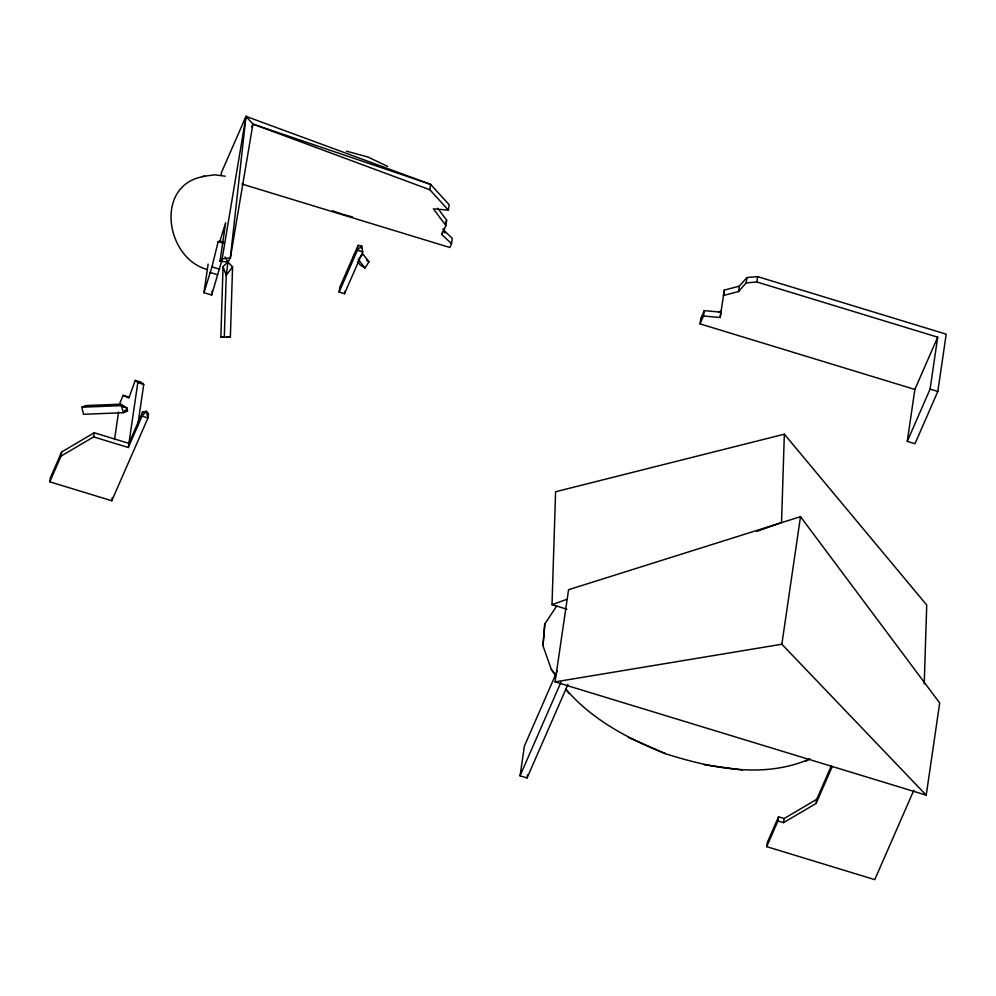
<?xml version="1.0" encoding="UTF-8"?>
<svg xmlns="http://www.w3.org/2000/svg" width="996" height="996" viewBox="0 0 996 996"><rect width="100%" height="100%" fill="white"/><g stroke="black" fill="none" stroke-linecap="round" stroke-linejoin="round"><path stroke-width="1.49" d="M225.059 256.931L227.947 262.097L226.229 275.357L224.299 337.071L220.851 336.922L223.042 266.555L227.947 262.097L230.362 257.877L252.922 124.077L245.987 116.358L221.585 172.221L221.137 175.284M220.851 336.922L230.362 337.246L232.566 266.878L227.947 262.097L220.016 261.201L225.644 222.731L219.967 241.057L218.186 241.642L211.961 266.878L203.956 292.7L211.675 295.053L221.871 260.329M566.849 609.191L552.008 604.659L555.594 491.75L784.338 434.181L926.728 605.045L924.226 683.928M784.338 434.181L781.536 522.564L756.674 531.453M361.461 248.402L361.623 245.9L358.099 245.39L339.835 287.197L339.126 292.065L344.492 293.708L362.756 251.901L361.623 245.9L357.39 250.257L339.126 292.065M551.274 669.412L555.743 675.487L551.348 669.424L542.945 645.657L544.75 624.056L556.64 606.103M543.019 645.682L544.824 624.081M241.879 184.023L449.843 247.506L451.512 243.696L441.913 234.658L445.884 225.569L433.385 208.836L448.362 210.106L449.146 204.74L430.621 184.372L245.987 116.358L230.362 257.877L222.158 258.786L220.016 261.201L221.747 258.972M49.8 481.827L50.398 477.707L61.64 451.985L94.197 432.774L128.92 443.382L142.627 412.008L146.35 411.36L148.566 413.813L147.968 417.947L111.789 500.751L49.8 481.827L61.03 456.118L61.64 451.985M61.03 456.118L93.599 436.908L94.197 432.774M114.515 439.659L118.549 412.083M111.789 500.751L112.237 497.701M93.599 436.908L128.322 447.503L137.809 382.613L135.232 380.422L128.87 398.039L123.193 395.337L119.894 402.882M137.747 425.441L143.748 384.431L141.171 382.227L135.232 380.422M142.627 412.008L142.03 416.129L128.322 447.503M203.956 292.7L208.139 264.089M211.675 295.053L212.31 290.695M344.492 293.708L344.84 291.268M358.099 245.39L357.39 250.257L362.756 251.901M448.362 210.106L429.836 189.738L430.621 184.372L252.922 124.077L251.702 126.866M441.913 234.658L442.311 231.981M445.884 225.569L446.669 220.203L437.742 208.264M451.512 243.696L452.296 238.33L442.697 229.292M567.944 684.401L527.058 777.963L520.049 775.822L524.394 746.079L557.225 670.955M527.058 777.963L527.494 774.988M555.083 681.887L568.567 589.707L800.51 516.663L939.701 703.002L926.218 795.169L555.083 681.887L781.848 644.225L926.218 795.169M700.039 323.874L700.823 318.508L704.259 310.64L720.955 312.159L720.17 317.525L703.475 316.006L700.039 323.874L914.863 389.448L907.269 441.365L914.988 443.718L937.821 391.465L946.2 334.183L757.62 276.627L746.963 277.535L739.368 286.138L738.584 291.504L723.494 295.488L724.279 290.122L739.368 286.138M703.475 316.006L704.259 310.64M738.584 291.504L746.178 282.901L746.963 277.535M746.178 282.901L756.836 281.98L757.62 276.627M781.848 644.225L800.51 516.663M913.793 790.326L874.774 879.642L766.708 846.65L767.306 842.529L778.548 816.807L784.163 818.525L816.72 799.315L831.448 765.6M766.708 846.65L777.938 820.941L778.548 816.807M777.938 820.941L783.553 822.646L784.163 818.525M783.553 822.646L816.122 803.448L816.72 799.315M907.269 441.365L930.102 389.1L937.697 337.183L756.836 281.98M720.17 317.525L724.279 290.122M222.158 258.786L245.987 116.358M445.536 222.805L446.669 220.203M520.049 775.822L560.922 682.26M914.863 389.448L937.697 337.183M816.122 803.448L832.071 766.92M353.406 256.283L355.012 253.806M357.701 261.749L360.278 265.023L364.984 267.999L369.006 261.799L362.98 254.142L359.083 258.238M232.566 266.878L226.229 275.357L223.042 266.555M718.701 312.545L720.407 310.864M805.677 761.367L809.611 758.902M809.673 758.952C763.92 779.046 711.244 768.314 665.34 753.661C628.414 738.908 591.624 719.585 565.591 688.846M81.797 407.202L85.818 405.559L120.84 404.177L127.239 408.236L127.488 411.062L123.467 412.705L83.54 414.286L81.797 407.202L121.736 405.633L127.239 408.236L123.467 412.705L120.84 404.177L123.691 407.127M552.008 604.659L566.624 599.43M202.064 176.491L214.725 174.835L225.196 176.192M204.715 176.342C154.243 183.787 164.95 258.051 207.317 269.555M124.413 411.186L127.488 411.062M226.914 337.096L230.362 337.246M704.259 764.803L742.319 769.97M346.396 151.131L367.898 157.007L387.73 166.457M343.533 214.501L352.534 216.966M930.102 389.1L937.821 391.465M219.967 241.057L223.826 242.24M218.186 241.642L223.328 243.211M211.961 266.878L219.68 269.231M209.919 272.394L217.638 274.747M137.809 382.613L143.748 384.431M123.193 395.337L129.131 397.155M332.403 210.779L342.661 214.24M252.922 124.077L429.836 189.738M628.252 737.277L665.353 753.623M366.653 260.317L369.006 261.799M358.112 259.271L364.984 267.999M565.653 688.834L569.226 693.689M443.867 228.831L444.888 233.014M146.35 411.36L142.03 416.129L147.968 417.947L146.35 411.36"/></g></svg>
